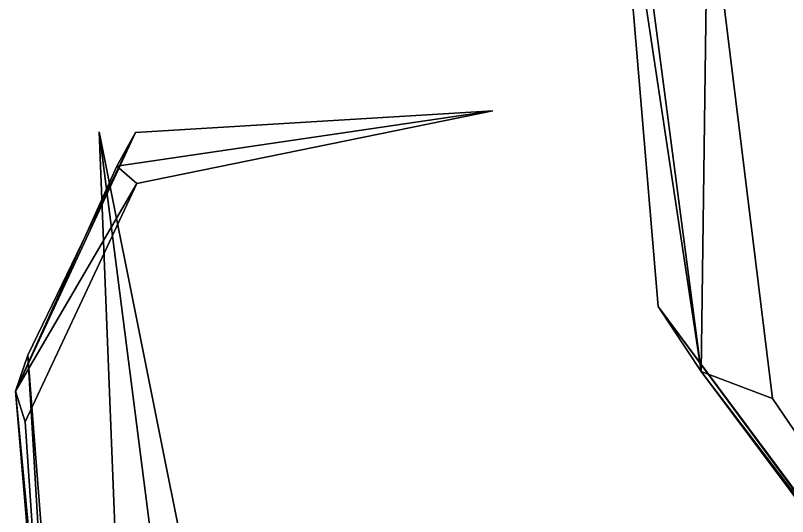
# Model space of a CAD drawing. Header units: metres. Extents: x -236 to 197, y -84 to 78.
# Drawn here: x -208.48 to -174.59, y 12.57 to 34.57 of the extents above; entities that cross this region are included whole.
import ezdxf

# ---------------------------------------------------------------- set-up
doc = ezdxf.new("R2010")
doc.units = ezdxf.units.M

msp = doc.modelspace()

# ---------------------------------------------------------------- linework, layer by layer
at = {"layer": 'Lacypla_Leaf', "color": 3}
for points in [[(-181.211, 40.488, 298.673), (-182.111, 43.714, 299.272), (-178.383, 18.93, 316.136)], [(-181.211, 40.488, 298.673), (-178.383, 18.93, 316.136), (-182.111, 43.714, 299.272)], [(-178.383, 18.93, 316.136), (-182.111, 43.714, 299.272), (-180.271, 21.786, 318.596)], [(-178.383, 18.93, 316.136), (-180.271, 21.786, 318.596), (-182.111, 43.714, 299.272)], [(-178.383, 18.93, 316.136), (-178.096, 40.809, 295.328), (-181.211, 40.488, 298.673)], [(-178.383, 18.93, 316.136), (-181.211, 40.488, 298.673), (-178.096, 40.809, 295.328)], [(-175.254, 17.756, 313.225), (-178.096, 40.809, 295.328), (-178.383, 18.93, 316.136)], [(-175.254, 17.756, 313.225), (-178.383, 18.93, 316.136), (-178.096, 40.809, 295.328)], [(-203.153, 27.194, 416.792), (-187.524, 30.385, 412.758), (-204.039, 27.953, 418.79)], [(-203.153, 27.194, 416.792), (-204.039, 27.953, 418.79), (-187.524, 30.385, 412.758)], [(-187.524, 30.385, 412.758), (-203.213, 29.432, 419.076), (-204.039, 27.953, 418.79)], [(-187.524, 30.385, 412.758), (-204.039, 27.953, 418.79), (-203.213, 29.432, 419.076)], [(-204.039, 27.953, 418.79), (-203.213, 29.432, 419.076), (-208.485, 18.069, 427.783)], [(-204.039, 27.953, 418.79), (-208.485, 18.069, 427.783), (-203.213, 29.432, 419.076)], [(-208.485, 18.069, 427.783), (-203.213, 29.432, 419.076), (-207.948, 19.648, 429.105)], [(-208.485, 18.069, 427.783), (-207.948, 19.648, 429.105), (-203.213, 29.432, 419.076)], [(-198.517, -1.96, 292.299), (-204.811, 29.459, 286.396), (-200.503, -4.131, 295.812)], [(-198.517, -1.96, 292.299), (-200.503, -4.131, 295.812), (-204.811, 29.459, 286.396)], [(-204.811, 29.459, 286.396), (-203.544, -2.631, 296.092), (-200.503, -4.131, 295.812)], [(-204.811, 29.459, 286.396), (-200.503, -4.131, 295.812), (-203.544, -2.631, 296.092)], [(-208.485, 18.069, 427.783), (-203.153, 27.194, 416.792), (-204.039, 27.953, 418.79)], [(-208.485, 18.069, 427.783), (-204.039, 27.953, 418.79), (-203.153, 27.194, 416.792)], [(-208.052, 16.725, 426.046), (-203.153, 27.194, 416.792), (-208.485, 18.069, 427.783)], [(-208.052, 16.725, 426.046), (-208.485, 18.069, 427.783), (-203.153, 27.194, 416.792)], [(-180.271, 21.786, 318.596), (-158.769, -7.297, 349.827), (-178.383, 18.93, 316.136)], [(-180.271, 21.786, 318.596), (-178.383, 18.93, 316.136), (-158.769, -7.297, 349.827)], [(-158.769, -7.297, 349.827), (-180.271, 21.786, 318.596), (-158.745, -7.166, 352.759)], [(-158.769, -7.297, 349.827), (-158.745, -7.166, 352.759), (-180.271, 21.786, 318.596)], [(-207.948, 19.648, 429.105), (-206.764, 0, 443.063), (-208.485, 18.069, 427.783)], [(-207.948, 19.648, 429.105), (-208.485, 18.069, 427.783), (-206.764, 0, 443.063)], [(-206.764, 0, 443.063), (-207.948, 19.648, 429.105), (-206.407, -0.105, 444.498)], [(-206.764, 0, 443.063), (-206.407, -0.105, 444.498), (-207.948, 19.648, 429.105)], [(-158.769, -7.297, 349.827), (-178.383, 18.93, 316.136), (-156.745, -9.448, 349.171)], [(-158.769, -7.297, 349.827), (-156.745, -9.448, 349.171), (-178.383, 18.93, 316.136)], [(-156.745, -9.448, 349.171), (-175.254, 17.756, 313.225), (-178.383, 18.93, 316.136)], [(-156.745, -9.448, 349.171), (-178.383, 18.93, 316.136), (-175.254, 17.756, 313.225)], [(-206.764, 0, 443.063), (-208.485, 18.069, 427.783), (-206.827, -1.451, 442.59)], [(-206.764, 0, 443.063), (-206.827, -1.451, 442.59), (-208.485, 18.069, 427.783)], [(-206.827, -1.451, 442.59), (-208.052, 16.725, 426.046), (-208.485, 18.069, 427.783)], [(-206.827, -1.451, 442.59), (-208.485, 18.069, 427.783), (-208.052, 16.725, 426.046)]]:
    msp.add_3dface(points, dxfattribs=at)

doc.saveas('drawing.dxf')
